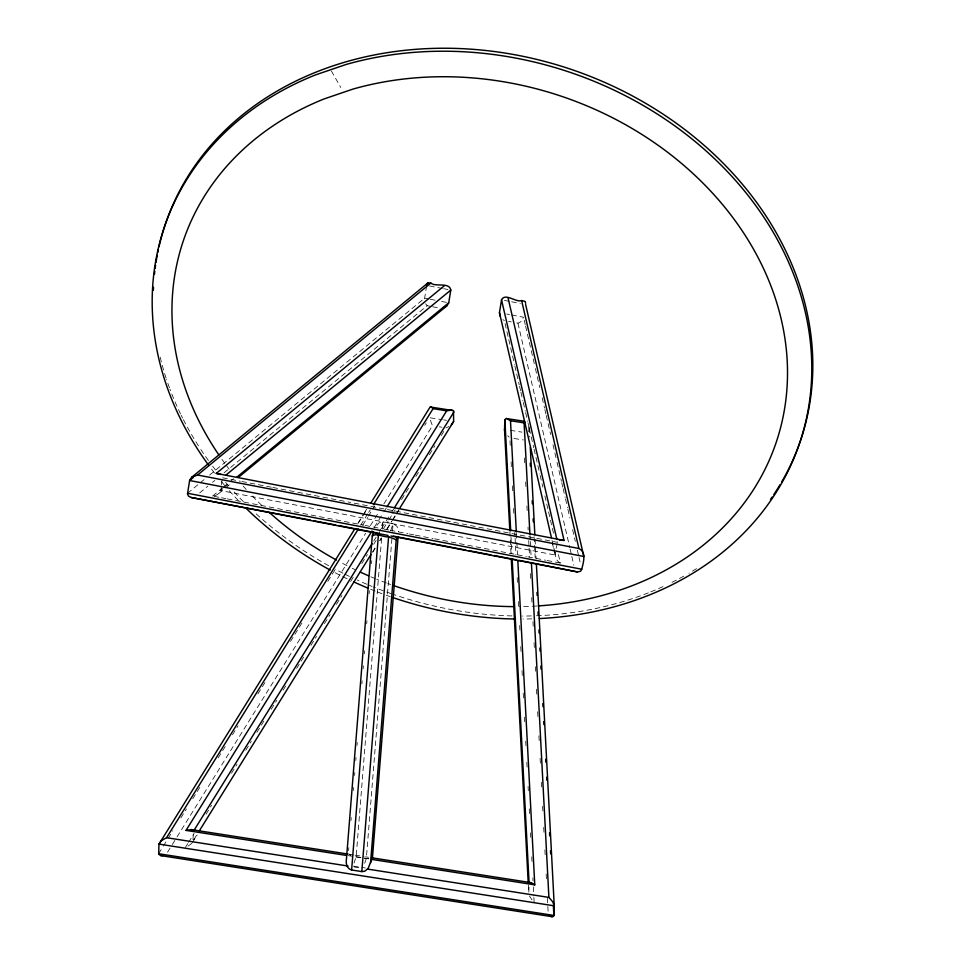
<?xml version="1.0" encoding="UTF-8"?>
<svg xmlns="http://www.w3.org/2000/svg" width="965" height="965" viewBox="0 0 965 965"><rect width="100%" height="100%" fill="white"/><g stroke="black" fill="none" stroke-linecap="round" stroke-linejoin="round"><path stroke-width="0.72" stroke-dasharray="4.83 3.62" d="M193.024 839.695L193.229 834.194M528.724 431.801L528.989 424.938M528.832 892.13L529.085 885.267M221.48 484.888L222.589 476.541M348.582 850.623L348.823 847.62M350.983 820.576L351.224 817.572M353.383 790.528L353.624 787.524M354.589 775.498L354.831 772.495M355.796 760.48L356.025 757.465M356.99 745.45L357.231 742.447M361.911 683.847L362.152 680.844M363.117 668.829L363.359 665.826M364.312 653.8L364.553 650.796M366.724 623.752L366.965 620.748M369.125 593.704L369.366 590.701M371.525 563.656L371.766 560.653M381.585 538.53L356.145 856.86L353.431 864.724M382.43 528.024L382.912 522.017L379.185 522.765L375.373 526.974M391.899 538.651L366.338 858.476L364.082 865.038M392.502 531.148L393.105 523.633L382.912 522.017L379.703 531.341M424.54 298.848L426.458 286.846M221.25 486.312C221.805 491.161 218.259 495.431 213.53 495.938M557.312 543.765C555.526 549.845 552.981 559.519 560.388 563.077L558.361 554.308M557.686 541.727L557.541 542.342L348.039 501.969M390.813 530.304L393.105 523.633L396.977 526.311L398.521 531.896M357.931 523.187L363.491 514.249M364.288 512.97L366.664 509.146M358.353 523.151L362.321 516.757M363.117 515.479L367.086 509.086M360.693 525.201L367.846 513.682M368.642 512.403L370.234 509.834M158.61 853.723L162.578 847.33M163.375 846.052L167.355 839.659M168.139 838.38L172.916 830.708M180.853 817.922L186.414 808.972M192.771 798.743L200.708 785.956M218.186 757.827L226.124 745.04M232.481 734.811L238.041 725.861M257.896 693.883L265.845 681.097M290.465 641.46L303.179 621.002M327.798 581.364L335.748 568.578M362.756 525.105L367.52 517.433M368.316 516.154L374.661 505.925M424.709 425.36L426.301 422.803M167.512 852.228L171.493 845.823M172.289 844.544L176.257 838.139M177.053 836.86L365.614 533.319M370.379 525.635L379.136 511.546M383.901 503.863L432.441 425.746L429.473 417.688L442.26 419.691M374.372 527.204L383.105 513.127M383.901 511.848L386.29 508.012M373.732 541.051L376.109 537.216M381.682 528.253L390.415 514.188M391.211 512.91L393.599 509.074M185.377 847.475L187.765 843.639M188.561 842.361L194.122 833.398M206.04 814.219L211.6 805.256M231.467 773.279L237.04 764.316M245.773 750.251L251.334 741.289M256.907 732.339L264.844 719.552M271.201 709.311L276.774 700.361M283.131 690.12L286.303 685.005M296.641 668.371L304.578 655.585M310.935 645.344L316.508 636.393M324.445 623.595L330.018 614.645M336.375 604.416L341.936 595.453M350.669 581.388L353.853 576.262M361.803 563.476L367.363 554.513M373.72 544.284L376.109 540.448M383.262 528.929L388.026 521.257M388.823 519.978L391.995 514.864M392.791 513.585L395.18 509.737M401.536 499.508L409.486 486.71M415.843 476.481L421.403 467.53M429.353 454.732L434.913 445.782M441.27 435.541L444.443 430.426M193.772 839.791L196.944 834.677M372.574 551.956L374.951 548.108M379.728 540.436L381.308 537.879M386.881 528.929L391.645 521.245M392.441 519.966L395.614 514.852M396.41 513.573L398.798 509.737M192.349 842.698L197.113 835.027M372.743 552.306L375.132 548.47M379.896 540.786L381.489 538.229M387.049 529.278L391.814 521.595M392.61 520.316L395.795 515.201M396.579 513.923L398.967 510.087M191.902 843.289L187.319 846.655M187.536 493.26L199.152 483.706M200.31 482.741L204.966 478.917M209.61 475.094L424.612 298.185L428.87 299.005M199.695 492.886L207.813 486.203M212.457 482.379L214.785 480.474M224.061 472.838L427.169 305.712L431.246 306.496M212.577 496.058L221.89 488.399M223.06 487.434L228.874 482.645M230.044 481.692L233.53 478.821M222.879 488.64L220.551 490.558L555.466 555.092L552.089 540.484M224.049 487.687L228.705 483.851M218.585 493.682L224.399 488.893M225.569 487.94L230.225 484.104M448.894 426.566L446.035 427.869M516.757 322.973L518.579 323.022L521.04 321.562L523.549 317.244L511.04 314.831M368.944 858.741L361.971 857.788M443.683 419.908L446.53 420.354M510.328 430.318L521.944 432.127M439.232 426.807L441.958 427.23M513.995 438.484L523.452 439.956M349.137 854.242L353.6 854.942M355.096 855.183L364.034 856.57M365.518 856.811L368.497 857.27M347.87 855.581L368.666 858.826M353.443 866.124L365.337 867.981M354.022 866.968L359.969 867.897M360.512 857.559L354.312 856.498M429.522 285.978L442.284 288.439M443.695 288.704L447.953 289.524M504.43 300.417L510.22 301.526M511.667 301.804L520.364 303.48M430.281 299.271L435.951 300.368M441.62 301.454L448.713 302.829M506.697 313.999L509.592 314.554M432.597 306.749L439.377 308.064M508.507 321.381L511.257 321.912M222.626 477.808L240.333 481.221M241.805 481.499L271.31 487.192M272.793 487.47L296.4 492.029M297.871 492.307L321.478 496.854M322.949 497.144L346.556 501.691M214.061 496.348L219.984 497.482M221.468 497.771L225.907 498.628M227.378 498.905L251.069 503.477M252.541 503.754L276.219 508.326M277.703 508.603L301.382 513.163M302.865 513.452L363.54 525.153M365.023 525.43L382.779 528.856M384.263 529.146L388.702 529.99M390.186 530.28L407.942 533.705M409.425 533.983L413.864 534.839M415.348 535.129L433.104 538.554M434.588 538.832L526.347 556.516M527.831 556.805L545.587 560.231M547.071 560.508L560.388 563.077M350.971 855.448L348.51 853.916M504.381 320.585L502.922 319.632M427.169 305.712L425.601 303.758M509.134 437.193L507.771 435.758M532.029 899.85L529.435 896.002M331.393 71.012L340.778 87.465M524.224 320.175L525.237 324.566M525.575 326.037L535.056 367.062M535.394 368.521L539.785 387.568M542.161 397.821L544.525 408.074M544.863 409.546L545.876 413.937M546.214 415.408L550.617 434.443M552.981 444.708L556.708 460.824M557.046 462.283L561.449 481.33M561.787 482.79L562.8 487.192M563.138 488.652L565.164 497.445M565.502 498.905L567.529 507.699M567.866 509.17L569.905 517.952M572.607 529.676L575.321 541.389M577.347 550.183L578.698 556.045M579.036 557.505L580.049 561.907M517.952 323.203L569.784 547.674M570.122 549.133L571.485 555.008M571.823 556.467L573.849 565.273M505.057 323.504L508.434 338.112M508.772 339.571L514.502 364.408M514.84 365.868L519.23 384.866M519.568 386.326L520.581 390.704M520.919 392.164L522.933 400.933M523.271 402.393L525.298 411.15M525.635 412.622L527.662 421.379M528 422.839L529.013 427.23M529.351 428.689L533.729 447.676M534.067 449.135L539.809 473.972M540.147 475.431L542.849 487.12M544.863 495.877L548.241 510.485M548.578 511.945L553.645 533.862M552.221 542.607L553.56 548.458M553.898 549.917L555.587 557.215M529.242 427.604L529.737 437.085M535.08 539.242L536.106 558.771M534.091 536.842L535.189 557.879M529.99 535.503L530.219 540.002M530.304 541.51L531.172 558.023M524.393 457.977L524.707 463.984M525.648 482.005L525.889 486.505M526.902 506.034L527.143 510.533M528.012 527.059L528.169 530.062M528.711 540.569L529.025 546.576M529.11 548.084L529.58 557.082M530.436 573.608L530.75 579.615M531.691 597.637L531.932 602.136M532.957 621.665L533.187 626.164M534.055 642.678L534.369 648.685M535.31 666.706L535.539 671.218M536.48 689.239L536.793 695.246M537.662 711.76L537.975 717.767M538.916 735.788L539.23 741.796M540.098 758.309L540.412 764.316M541.353 782.338L541.582 786.849M542.607 806.366L542.837 810.877M543.705 827.391L544.019 833.398M544.887 849.912L545.201 855.919M546.142 873.94L546.455 879.947M547.396 897.969L548.18 912.986M516.396 533.392L516.782 540.907M516.866 542.402L517.493 554.417M510.015 440.836L510.244 445.348M511.112 461.861L511.426 467.868M512.367 485.89L512.68 491.909M513.549 508.422L513.863 514.429M514.803 532.451L515.033 536.962M515.117 538.458L515.431 544.465M515.503 545.973L515.973 554.984M517.156 577.516L517.469 583.523M518.41 601.545L518.724 607.552M519.665 625.573L519.906 630.085M520.762 646.598L521.076 652.605M522.017 670.639L522.33 676.646M523.199 693.159L523.513 699.167M524.453 717.188L524.695 721.699M525.708 741.229L525.949 745.728M526.818 762.254L527.131 768.261M528.072 786.282L528.301 790.793M529.242 808.815L529.556 814.822M530.497 832.843L530.738 837.355M531.763 856.872L531.992 861.383M532.861 877.897L533.018 880.9M533.331 886.907L533.802 895.93M533.874 897.426L534.115 901.937M511.004 536.938L511.317 542.945M511.402 544.453L511.872 553.464M509.858 531.546L511.028 554.067M528.337 885.026L528.724 892.529M696.549 568.614A335.494 277.148 19 0 1 688.926 573.21M683.751 576.153A335.494 277.148 19 0 1 670.832 582.896M663.015 586.599A335.494 277.148 19 0 1 649.662 592.305M648.311 592.836A335.494 277.148 19 0 1 532.885 615.887M531.401 615.923A335.494 277.148 19 0 1 522.475 616.056M512.029 615.923A335.494 277.148 19 0 1 392.659 594.163M391.283 593.68A335.494 277.148 19 0 1 373.479 586.997M372.116 586.455A335.494 277.148 19 0 1 368.063 584.778M366.712 584.211A335.494 277.148 19 0 1 357.34 580.098M349.402 576.394A335.494 277.148 19 0 1 344.167 573.837M342.865 573.186A335.494 277.148 19 0 1 335.096 569.169M328.691 565.707A335.494 277.148 19 0 1 253.928 511.8M243.361 501.595A335.494 277.148 19 0 1 233.301 491.064M228.464 485.66A335.494 277.148 19 0 1 225.617 482.379M215.545 470.039A335.494 277.148 19 0 1 211.926 465.287M208.392 460.486A335.494 277.148 19 0 1 199.212 447.06M198.416 445.818A335.494 277.148 19 0 1 183.205 419.293M182.554 418.002A335.494 277.148 19 0 1 181.215 415.3M180.552 413.949A335.494 277.148 19 0 1 169.985 389.245M169.466 387.858A335.494 277.148 19 0 1 166.559 379.51M166.089 378.111A335.494 277.148 19 0 1 159.828 355.639M536.962 605.996A313.094 258.644 19 0 1 519.592 606.611M390.608 584.513A313.094 258.644 19 0 1 387.809 583.487M386.41 582.969A313.094 258.644 19 0 1 376.7 579.193M375.325 578.638A313.094 258.644 19 0 1 369.824 576.334M354.927 569.567A313.094 258.644 19 0 1 352.261 568.276M346.954 565.623A313.094 258.644 19 0 1 340.38 562.185M261.805 505.431A313.094 258.644 19 0 1 252.263 495.926M246.172 489.412A313.094 258.644 19 0 1 243.192 486.107M229.139 469.111A313.094 258.644 19 0 1 225.629 464.442M224.761 463.272A313.094 258.644 19 0 1 221.371 458.544M531.86 618.867A335.494 277.148 19 0 1 522.933 619.023M390.258 596.659A335.494 277.148 19 0 1 386.121 595.188M381.995 593.68A335.494 277.148 19 0 1 376.531 591.593M375.168 591.062A335.494 277.148 19 0 1 369.74 588.879M347.062 578.747A335.494 277.148 19 0 1 334.059 572.149M238.259 500.401A335.494 277.148 19 0 1 228.391 489.725M224.592 485.359A335.494 277.148 19 0 1 220.876 480.944M214.52 473.019A335.494 277.148 19 0 1 210.008 467.072"/><path stroke-width="1.45" d="M536.419 564.79L554.248 905.833L553.657 916.255L552.173 916.714L160.697 855.581L158.658 854.194L158.984 844.11L161.264 840.684L166.571 837.704L348.063 866.039M451.343 424.89L453.634 421.464L453.478 410.62L430.125 406.977L371.055 502.693M509.773 530.038L504.514 429.413L504.876 419.787L506.094 418.484L523.573 421.174M238.367 477.398L446.735 305.953L448.713 302.829L450.788 290.079C449.509 281.744 435.203 287.293 430.86 283.059L427.881 282.95L191.577 477.385L189.61 480.51L187.487 493.911L188.525 496.167L191.215 497.494L388.039 535.43M398.05 537.445L372.478 857.463L368.039 868.681L364.625 871.274L361.827 871.588L351.622 869.972L378.401 535.129L379.269 532.608M361.827 871.588L388.593 536.745C384.42 537.807 375.807 532.282 372.261 536.142L346.435 859.164C345.603 863.253 346.954 868.995 351.622 869.972M370.56 863L396.217 539.688L397.339 537.216M524.791 301.297L521.631 300.549C516.492 302.95 505.069 292.383 501.535 299.85L499.46 312.6L500.147 316.243M390.994 535.997L577.468 571.931L580.568 571.292L581.75 569.229C583.246 562.824 586.853 552.378 578.891 548.494L197.572 475.021L191.577 477.385M426.687 285.435L427.881 282.95M372.213 535.877L373.684 531.98M354.384 529.544L158.984 844.11L554.248 905.833L552.74 901.817L548.904 897.402L367.412 869.067M166.571 837.704L358.305 529.049M373.419 504.707L433.08 408.653L446.686 410.788L451.909 409.992M346.302 855.412L186.028 830.395L371.983 531.039M387.086 506.734L446.686 410.788M194.134 830.165L372.14 543.609M394.395 507.795L453.996 411.838M199.333 830.841L370.982 554.513M399.594 508.459L453.634 421.464M529.363 883.084L531.401 882.758L534.767 884.845L517.807 560.424M193.097 477.651L189.61 480.51L583.825 556.479L525.623 304.494M197.572 475.021L430.86 283.059M508.072 297.944L564.067 540.436L216.269 473.405L444.419 285.676M226.124 474.937L450.788 290.079M236.847 477.144L448.713 302.829M446.735 305.953L443.538 307.739M371.959 858.38L372.478 857.463M506.589 418.52L510.497 420.752L524.104 422.875L525.406 422.212M559.205 539.966L564.067 540.436M186.028 830.395L191.251 829.598L347.641 854.013M163.085 855.521L160.697 855.581M216.269 473.405L221.094 474.466M371.477 857.74L530.846 882.625M371.525 859.357L534.767 884.845M158.61 853.723L553.886 915.447L553.403 906.437M191.215 497.494L310.646 520.159M388.593 536.745L396.217 539.688M187.536 493.26L581.75 569.229M313.601 520.738L335.772 525.008M338.727 525.575L377.158 532.982M393.418 536.118L465.842 550.062M468.797 550.641L490.968 554.911M493.923 555.478L516.094 559.748M519.049 560.315L577.468 571.931M191.251 829.598L192.819 830.226M552.173 916.714L551.015 916.34M430.848 406.699L433.08 408.653M548.976 915.073L549.688 915.58M525.129 301.695L525.672 303.251M504.876 431.198L505.178 431.898M521.631 300.549L578.891 548.494M501.535 299.85L556.865 539.423M499.46 312.6L551.413 537.565M504.659 430.535L504.514 429.413M530.292 447.603L534.851 534.743M530.243 463.224L530.4 466.228M532.21 500.787L532.366 503.79M533.15 518.82L533.307 521.824M536.998 592.438L537.155 595.441M538.012 611.967L538.168 614.97M538.952 629.988L539.121 633.004M539.905 648.022L540.062 651.025M540.846 666.055L541.003 669.059M542.812 703.606L542.969 706.621M543.753 721.639L543.91 724.643M545.707 759.202L545.864 762.205M546.66 777.223L546.817 780.227M549.555 832.819L549.712 835.823M550.508 850.841L550.665 853.844M524.104 422.875L529.906 533.995M531.401 562.523L548.904 897.402M510.497 420.752L516.311 531.896M504.876 419.787L510.69 530.931M512.186 559.471L529.061 882.384M511.269 558.578L528.229 882.999M158.996 246.787A335.494 277.148 19 0 1 584.645 74.209A335.494 277.148 19 0 1 781.553 482.162M780.07 484.671A335.494 277.148 19 0 1 773.797 494.575M772.157 497.011A335.494 277.148 19 0 1 770.48 499.412M153.363 290.2A335.494 277.148 19 0 1 153.495 287.256M154.497 274.096A335.494 277.148 19 0 1 154.81 271.201M155.172 268.294A335.494 277.148 19 0 1 155.57 265.411M155.992 262.516A335.494 277.148 19 0 1 157.223 255.339M157.778 252.468A335.494 277.148 19 0 1 158.369 249.621M538.398 605.911A313.094 258.644 19 0 0 772.989 291.478A313.094 258.644 19 0 0 352.828 89.13L324.204 98.9A313.094 258.644 19 0 0 218.898 454.973M513.778 606.623A313.094 258.644 19 0 1 393.418 585.502M368.449 575.743A313.094 258.644 19 0 1 360.307 572.1M336.471 560.062A313.094 258.644 19 0 1 269.524 512.608M539.278 618.577A335.494 277.148 19 0 0 797.078 283.734A335.494 277.148 19 0 0 346.001 64.51L315.338 74.968A335.494 277.148 19 0 0 208.235 464.672M515.491 618.999A335.494 277.148 19 0 1 393.02 597.612M368.389 588.324A335.494 277.148 19 0 1 353.66 581.859M330.211 570.086A335.494 277.148 19 0 1 245.46 507.674"/></g></svg>
